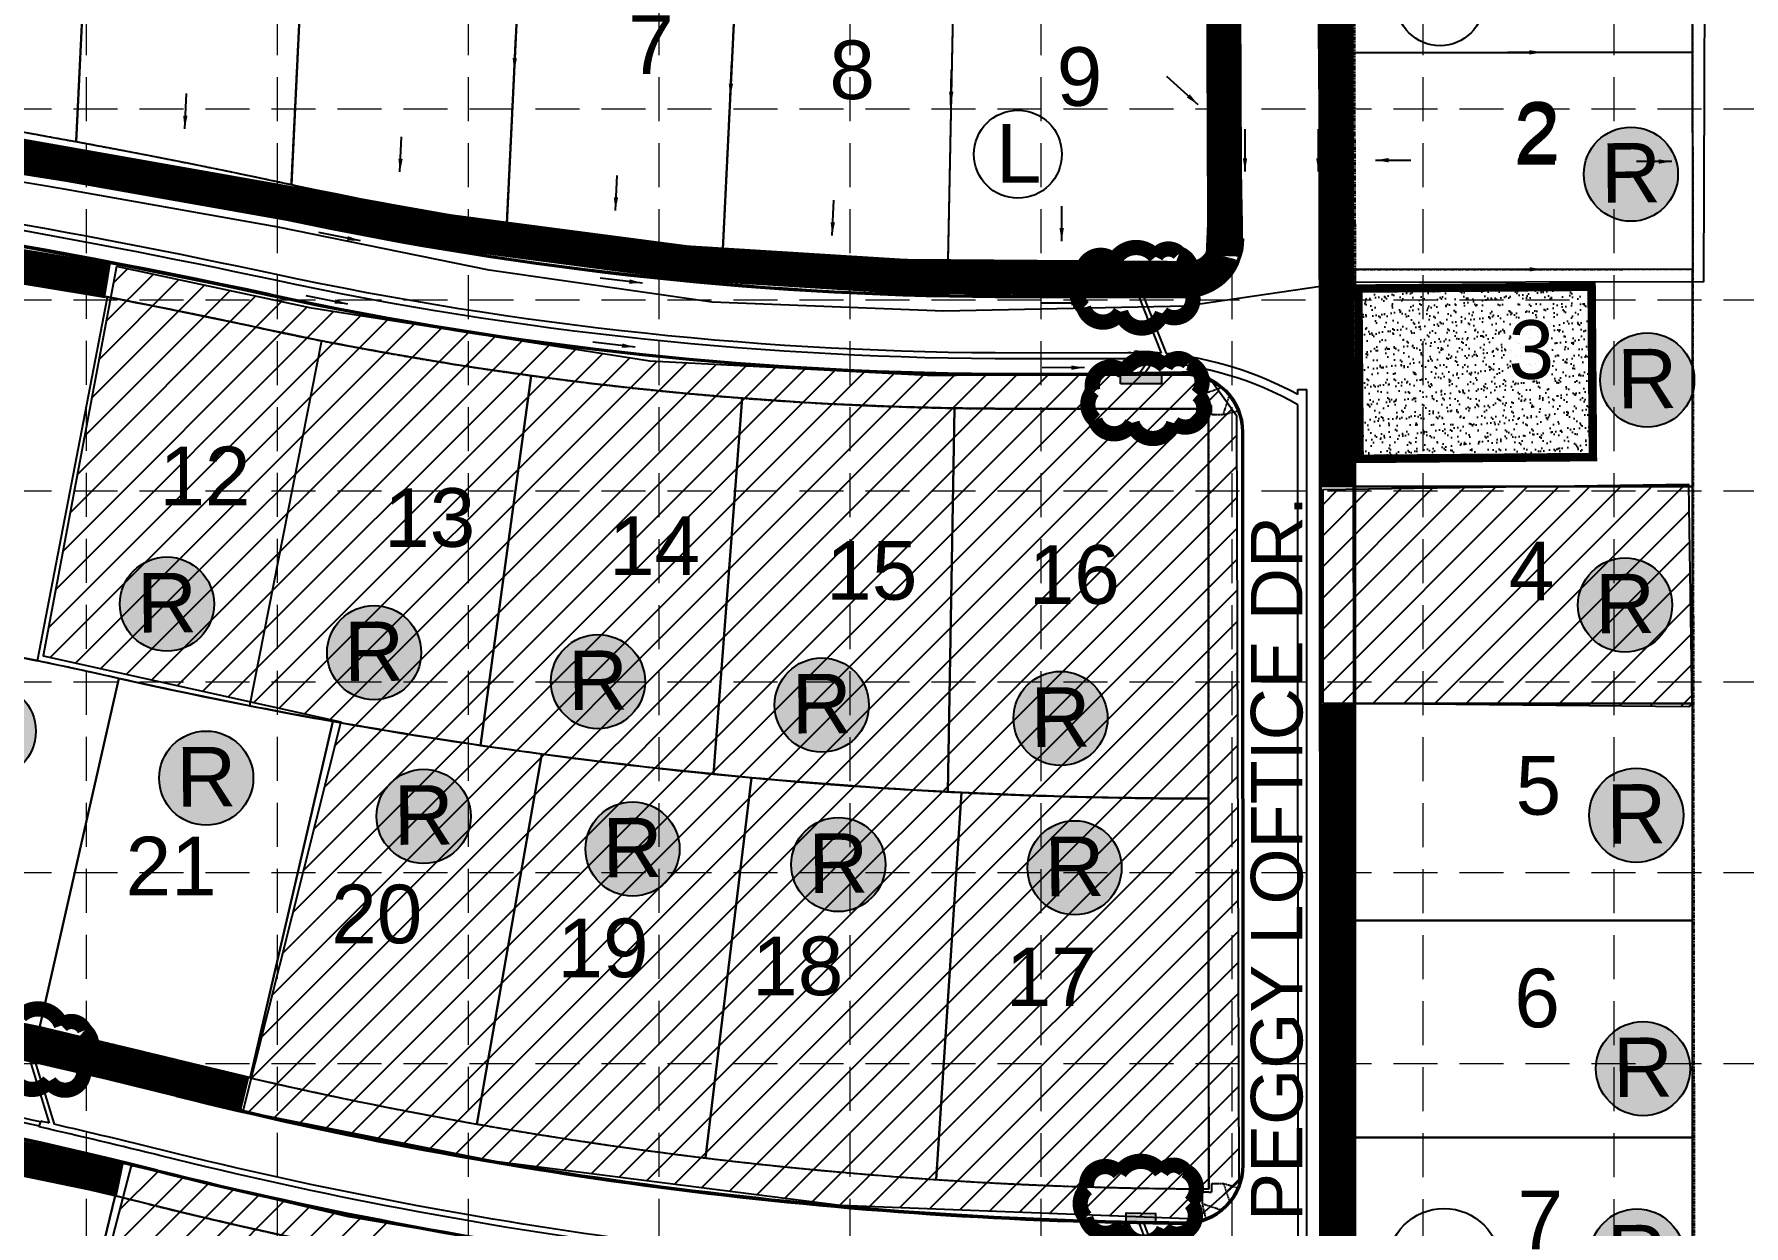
# Model space of a CAD drawing. Header units: inches. Extents: x 4451 to 7062, y 10245 to 14418.
# Drawn here: x 5608 to 6191, y 12537 to 12943 of the extents above; entities that cross this region are included whole.
import ezdxf
from ezdxf.enums import TextEntityAlignment as Align

# ---------------------------------------------------------------- set-up
doc = ezdxf.new("R2010")
doc.units = ezdxf.units.IN
doc.header["$MEASUREMENT"] = 0
for name, pattern in [('HIDDEN', [0.375, 0.25, -0.125]), ('x14305pbs$0$HIDDEN2', [0.1875, 0.125, -0.0625]), ('x14305pbs$0$PHANTOM', [2.5, 1.25, -0.25, 0.25, -0.25, 0.25, -0.25])]:
    doc.linetypes.add(name, pattern=pattern)
for name, color, linetype in [('BASE', 7, 'Continuous'), ('BLOCK-TXT', 1, 'Continuous'), ('ERO-MAT', 84, 'Continuous'), ('GRADE BASE$0$GRADE-ARROW', 7, 'Continuous'), ('GRADE BASE$0$PGRADE-BNDY', 3, 'Continuous'), ('grid', 9, 'HIDDEN'), ('LOT-TXT', 1, 'Continuous'), ('pbaseCS4$0$LOTS-4', 1, 'Continuous'), ('pbaseCS4$0$PV TC-4', 3, 'Continuous'), ('Phase 3$0$E-BC', 8, 'Continuous'), ('Phase 3$0$FC', 8, 'Continuous'), ('Phase 3$0$INLET', 8, 'Continuous'), ('Phase 3$0$PHAES-II-PHASE-II-BOUNDARY', 8, 'Continuous'), ('Phase 3$0$STM', 8, 'Continuous'), ('SODDED LOT', 2, 'Continuous'), ('x14305pbs$0$BOUNDARY', 8, 'x14305pbs$0$PHANTOM'), ('x14305pbs$0$FUT-BFR', 1, 'x14305pbs$0$HIDDEN2'), ('x14305pbs$0$LOT-LABEL', 1, 'Continuous'), ('x14305pbs$0$LOT-TXT', 1, 'Continuous'), ('x14305pbs$0$LOTS', 1, 'Continuous'), ('x14305pbs$0$p-BC', 1, 'Continuous'), ('x14305pbs$0$P-FC', 1, 'Continuous'), ('x14305pbs$0$PARC', 1, 'Continuous'), ('x14305pbs$0$ROW', 1, 'x14305pbs$0$PHANTOM'), ('x14305pbs$0$STNAMES', 1, 'Continuous'), ('x14305stm$0$P-INLET', 5, 'Continuous'), ('x14305stm$0$P-STM', 2, 'Continuous')]:
    doc.layers.add(name, color=color, linetype=linetype)
doc.layers.add('ERO-MAT-OL', color=6, linetype='Continuous', plot=False)
doc.styles.add('GRADE BASE$0$Standard', font='txt')
doc.styles.add('ryland', font='ARIAL.TTF', dxfattribs={"height": 25})
doc.styles.get("Standard").update_dxf_attribs({"font": 'ARIAL.TTF'})
doc.dimstyles.new('GRADE BASE$0$Standard', dxfattribs={"dimtxt": 0.18, "dimasz": 0.18, "dimexe": 0.18, "dimexo": 0.0625, "dimgap": 0.09, "dimtad": 0, "dimtih": 1, "dimtoh": 1, "dimdec": 4, "dimzin": 0, "dimdsep": 46, "dimtxsty": 'GRADE BASE$0$Standard', "dimcen": 0.09, "dimadec": 0, "dimazin": 0, "dimtfac": 1, "dimtdec": 4, "dimtofl": 0, "dimtmove": 0, "dimatfit": 3, "dimfxl": 0, "dimtolj": 1, "dimtzin": 0, "dimarcsym": 0})

# ---------------------------------------------------------------- blocks, each defined once
blk = doc.blocks.new('RYLAND')
h = blk.add_hatch(color=81)
h.paths.add_polyline_path([(1.164, -1.048, 1), (-1.408, -1.048, 1)])
h.paths.add_polyline_path([(-1.348, -2.228), (1.104, -2.228), (1.104, 0.21), (-1.348, 0.21)], flags=25)
at = {"color": 5}
blk.add_circle((-0.122, -1.048), 1.286, dxfattribs=at)
at = {"layer": 'BASE', "color": 5, "style": 'ryland'}
blk.add_text('R', height=1.625, dxfattribs=at).set_placement((-0.122, -1.821), align=Align.CENTER)

msp = doc.modelspace()

# ---------------------------------------------------------------- hatches: boundary and pattern name
at = {"layer": 'BASE'}
h = msp.add_hatch(dxfattribs=at)
h.set_pattern_fill('AR-SAND', color=30, scale=2.322925, angle=0.44108, style=0)
h.set_pattern_definition([(37.94108, (8026.9053, 12639.0968), (-0.1807804, 4.474608), [0, -3.530846, 0, -3.9489726, 0, -3.774753]), (7.94108, (8026.905, 12639.097), (4.06047, 6.587087), [0, -1.9047985, 0, -3.182407, 0, -1.2195356]), (327.94108, (8024.048, 12639.0748), (7.2336026, 0.068833), [0, -1.1614625, 0, -4.181265, 0, -5.458874]), (317.94108, (8024.048, 12639.075), (6.967105, 2.09247), [0, -0.580731, 0, -2.7410516, 0, -3.135949])])
h.paths.add_polyline_path([(6139.48, 12798.79), (6139.03, 12856.86), (6059.51, 12856.25), (6059.95, 12798.18)])

# ---------------------------------------------------------------- linework, layer by layer
at = {"layer": 'BASE', "color": 170, "const_width": 5.2}
for points in [[(5976.22, 12865.67, 0.520567), (5976.22, 12865.67, 0.765195), (5965.48, 12859.66, 0.417879), (5965.85, 12849.72, 0.6649), (5978.48, 12848.35, 0.744833), (5992.68, 12847.79, 0.975642), (6001.1, 12857.29, 0.520567), (5998.42, 12868.16, 0.520567), (5990.4, 12867.07, 0.540264), (5976.22, 12865.67)], [(5979.56, 12827.71, 0.520567), (5979.56, 12827.71, 0.765195), (5969.02, 12821.36, 0.417879), (5969.71, 12811.43, 0.6649), (5982.38, 12810.47, 0.744833), (5996.59, 12810.36, 0.975642), (6004.69, 12820.12, 0.520567), (6001.67, 12830.9, 0.520567), (5993.69, 12829.56, 0.540264), (5979.56, 12827.71)], [(5603.51, 12608.33, 0.520567), (5603.51, 12608.33, 0.765195), (5591.4, 12606.19, 0.417879), (5588.47, 12596.67, 0.6649), (5599.95, 12591.23, 0.744833), (5613.18, 12586.02, 0.975642), (5624.24, 12592.22, 0.520567), (5625.29, 12603.37, 0.520567), (5617.37, 12604.98, 0.540264), (5603.51, 12608.33)], [(5978.07, 12554.64, 0.520567), (5978.07, 12554.64, 0.765195), (5966.93, 12549.42, 0.417879), (5966.58, 12539.47, 0.6649), (5979.08, 12537.2, 0.744833), (5993.21, 12535.62, 0.975642), (6002.28, 12544.49, 0.520567), (6000.39, 12555.52, 0.520567), (5992.32, 12555.01, 0.540264), (5978.07, 12554.64)]]:
    msp.add_lwpolyline(points, format="xyb", close=True, dxfattribs=at)
at = {"layer": 'BASE', "color": 30, "linetype": 'Continuous', "const_width": 2.9}
msp.add_lwpolyline([(6059.95, 12798.18), (6139.48, 12798.79), (6139.03, 12856.86), (6059.51, 12856.25)], close=True, dxfattribs=at)
at = {"layer": 'BLOCK-TXT', "color": 7}
for centre in [(6087.35, 12954.06), (5943.44, 12902.05)]:
    msp.add_circle(centre, 15, dxfattribs=at)
at = {"layer": 'ERO-MAT', "const_width": 12}
msp.add_lwpolyline([(5318.18, 13059.23), (5316.31, 12997.4), (5313.51, 12949.8, 0.386919), (5323.32, 12937.67), (5386.33, 12933.47), (5500.4, 12917.15), (5598.09, 12902.39), (5749.3, 12875.66), (5830.38, 12865.02), (5904.76, 12860.39), (6002.11, 12859.64, 0.312112), (6013.45, 12867.36), (6013.92, 12878.53), (6013.32, 13027.74)], format="xyb", dxfattribs=at)
for points in [[(6051.64, 13022.65), (6052.05, 12788.49)], [(5633.25, 12858.87), (5559.58, 12871.03), (5486.62, 12881.75)], [(6052.86, 12714.56), (6052.67, 12493.86)], [(5537.6, 12613.17), (5608.46, 12599), (5680.09, 12581.78)], [(5561.23, 12568.38), (5637.49, 12552.6)]]:
    msp.add_lwpolyline(points, dxfattribs=at)
at = {"layer": 'ERO-MAT-OL', "color": 7, "flags": 128}
msp.add_lwpolyline([(6009.12, 13025.78), (6008.38, 12865.29), (5943.65, 12865.27, -0.052995), (5696.65, 12891.44, 0.037156), (5318.07, 12943.7), (5318.7, 12956.91), (5307.02, 12957.47), (5306.96, 12952.1, 0.388262), (5325.15, 12931.71, -0.018592), (5694.24, 12880.19, 0.035174), (5943.65, 12853.77), (6000.38, 12853.79, 0.414214), (6019.88, 12873.3), (6017.77, 13026.72)], format="xyb", close=True, dxfattribs=at)
at = {"layer": 'ERO-MAT-OL', "color": 7}
msp.add_lwpolyline([(6057.38, 13022.68), (6058.61, 12184.61), (6173.61, 12183.81), (6173.62, 12169.31), (6065.96, 12170.33, -0.418337), (6047.11, 12189.81), (6046.88, 12873.3), (6045.16, 13022.58)], format="xyb", close=True, dxfattribs=at)
at = {"layer": 'ERO-MAT-OL', "color": 7, "flags": 128}
for points in [[(4780.42, 12663.96), (4778.7, 12887.95, -0.414214), (4798.05, 12907.6), (5136.71, 12910.21, -0.05484), (5688.57, 12853.8, 0.052995), (5943.66, 12826.77), (6000.39, 12826.79, -0.414214), (6019.9, 12807.3), (6019.98, 12557.32, -0.416622), (6000.33, 12537.82, -0.059153), (5656.48, 12581.39, 0.063062), (5144.15, 12642.26, 0.000489), (4805.11, 12639.65, 0.001829), (4805.02, 12651.15), (5144.06, 12653.76, -0.063062), (5659.26, 12592.55, 0.060541), (6008.49, 12549.27), (6008.4, 12815.29), (5943.67, 12815.27, -0.052995), (5686.16, 12842.55, 0.05484), (5136.8, 12898.71), (4790.13, 12896.04), (4791.92, 12664.05), (4780.42, 12663.96)], [(4805.41, 12601.32), (4805.32, 12612.65), (5144.36, 12615.26, -0.063062), (5649.96, 12555.19, 0.059243), (6000.65, 12510.81, -0.411914), (6020.01, 12491.32), (6020.05, 12374.86, -0.340544), (6008.54, 12359.92), (6008.5, 12499.27, -0.054559), (5682.32, 12535.72, -0.005985), (5647.17, 12544.03, 0.063062), (5144.44, 12603.76), (4805.41, 12601.32)]]:
    msp.add_lwpolyline(points, format="xyb", dxfattribs=at)
at = {"layer": 'GRADE BASE$0$PGRADE-BNDY', "color": 7}
msp.add_lwpolyline([(6229.43, 13191.98), (6189.86, 13177.94), (6140.54, 13171.34), (6092.37, 13175.64), (6059.69, 13181.38), (6060.21, 13128.86), (6061.35, 13030.73), (6177.76, 13025), (6177.19, 12858.55), (6055.91, 12858.26), (6000.78, 12850.22), (5918.2, 12848.5), (5839.21, 12851.64), (5763.22, 12862.53), (5691.25, 12877.15), (5618.27, 12890.09), (5543.43, 12902.7), (5401.94, 12920.5), (5324.39, 12927.97), (5315.43, 12928.57), (5316.58, 12949.98), (5269.98, 12952.17)], dxfattribs=at)
at = {"layer": 'grid', "color": 252, "linetype": 'HIDDEN', "lineweight": 0, "ltscale": 60}
for p, q in [((5625.86, 10573.37), (5625.86, 14349.99)), ((5690.97, 10573.36), (5690.97, 14349.99)), ((5756.08, 10573.35), (5756.08, 14349.99)), ((5821.19, 10573.34), (5821.19, 14349.99)), ((5886.3, 10573.33), (5886.3, 14349.99)), ((5951.42, 10573.32), (5951.42, 14349.99)), ((6016.53, 10573.31), (6016.53, 14349.99)), ((6081.64, 10573.3), (6081.64, 14349.99)), ((6146.75, 10573.29), (6146.75, 14349.99)), ((4518.96, 12917.54), (6993.2, 12917.54)), ((4518.96, 12852.43), (6993.2, 12852.43)), ((4518.96, 12787.32), (6993.2, 12787.32)), ((4518.96, 12722.21), (6993.2, 12722.21)), ((4518.96, 12657.1), (6993.2, 12657.1)), ((4518.96, 12591.98), (6993.2, 12591.98))]:
    msp.add_line(p, q, dxfattribs=at)
at = {"layer": 'pbaseCS4$0$LOTS-4', "color": 7}
for p, q in [((5629.08, 13044.27), (5622.36, 12906.24)), ((5703, 13040.67), (5695.74, 12891.63)), ((5776.91, 13037.07), (5769.18, 12878.24)), ((5850.82, 13033.48), (5842.84, 12869.57)), ((5922.86, 13029.97), (5919.54, 12865.51)), ((6058.36, 12936.77), (6173.36, 12936.81))]:
    msp.add_line(p, q, dxfattribs=at)
at = {"layer": 'pbaseCS4$0$PV TC-4', "color": 7}
for p, q in [((6018.77, 13182.01), (6018.86, 12928.29)), ((6047.78, 13172.24), (6047.86, 12928.3)), ((6019.88, 12878.3), (6018.86, 12928.29)), ((6046.88, 12878.3), (6047.86, 12928.3)), ((6019.88, 12873.3), (6019.88, 12878.3)), ((6046.88, 12873.3), (6046.88, 12878.3))]:
    msp.add_line(p, q, dxfattribs=at)
at = {"layer": 'Phase 3$0$E-BC', "color": 7}
for p, q in [((6046.9, 12815.27), (6046.88, 12873.3)), ((5943.65, 12853.77), (6000.38, 12853.79)), ((5943.66, 12826.77), (6000.39, 12826.79))]:
    msp.add_line(p, q, dxfattribs=at)
for centre, radius, start, end in [((5156.23, 10373.79), 2563.5, 77.88516, 86.22192), ((5156.23, 10373.79), 2536.5, 77.88516, 90.44108), ((5943.25, 14040.27), 1186.5, 257.88516, 270.01934), ((6000.38, 12873.29), 19.5, 270.01934, 0.01934), ((5943.25, 14040.27), 1213.5, 257.88516, 270.01934), ((6000.4, 12807.29), 19.5, 24.1556, 90.01934)]:
    msp.add_arc(centre, radius, start, end, dxfattribs=at)
at = {"layer": 'Phase 3$0$FC', "color": 7}
for p, q in [((6046.4, 12815.27), (6046.38, 12873.3)), ((5943.65, 12853.27), (6000.38, 12853.29)), ((5943.66, 12827.27), (6000.39, 12827.29))]:
    msp.add_line(p, q, dxfattribs=at)
for centre, radius, start, end in [((5156.23, 10373.79), 2563, 77.88516, 86.22192), ((5156.23, 10373.79), 2537, 77.88516, 90.44108), ((5943.25, 14040.27), 1187, 257.88516, 270.01934), ((6000.38, 12873.29), 20, 270.01934, 0.01934), ((5943.25, 14040.27), 1213, 257.88516, 270.01934), ((6000.4, 12807.29), 20, 23.51479, 90.01934)]:
    msp.add_arc(centre, radius, start, end, dxfattribs=at)
at = {"layer": 'Phase 3$0$INLET', "color": 5, "flags": 128}
for points in [[(5978.38, 12853.78), (5978.38, 12856.78), (5992.38, 12856.79), (5992.38, 12853.79)], [(5978.39, 12823.78), (5978.39, 12826.78), (5992.39, 12826.79), (5992.39, 12823.79)]]:
    msp.add_lwpolyline(points, close=True, dxfattribs=at)
at = {"layer": 'Phase 3$0$INLET', "color": 5}
for points in [[(5978.38, 12856.78), (5978.38, 12853.78), (5992.38, 12856.79), (5992.38, 12853.79)], [(5978.39, 12826.78), (5978.39, 12823.78), (5992.39, 12826.79), (5992.39, 12823.79)]]:
    msp.add_solid(points, dxfattribs=at)
at = {"layer": 'Phase 3$0$PHAES-II-PHASE-II-BOUNDARY', "color": 7}
msp.add_line((6173.33, 13017.78), (6173.38, 12862.81), dxfattribs=at)
at = {"layer": 'Phase 3$0$STM', "color": 5}
for p, q in [((5984.58, 12853.78), (5992.27, 12834.25)), ((5986.19, 12853.78), (5993.95, 12834.09)), ((5983.14, 12831.76), (5983.2, 12834.76)), ((5984.48, 12826.78), (5987.85, 12831.58)), ((5986.31, 12826.78), (5989.61, 12831.47)), ((6038.9, 12821.86), (6041.9, 12821.86)), ((6038.9, 12820.08), (6038.9, 12821.86)), ((6041.9, 12815.27), (6041.9, 12821.86)), ((6038.9, 12815.27), (6038.9, 12816.65))]:
    msp.add_line(p, q, dxfattribs=at)
for points in [[(5983.15, 12832.26, 0.004705), (5980.91, 12832.28), (5943.66, 12832.27, -0.052995), (5689.73, 12859.17, 0.021409), (5475.22, 12895.69, 0.021409)], [(5983.19, 12834.26, 0.004705), (5980.91, 12834.28), (5943.66, 12834.27, -0.052995), (5690.15, 12861.13, 0.020623), (5483.41, 12896.66, 0.020623)], [(5992.27, 12834.25, 0.0187), (5983.2, 12834.76)], [(5987.85, 12831.58, 0.009949), (5983.14, 12831.76)], [(6038.9, 12816.65, 0.109894), (5989.61, 12831.47)], [(6038.9, 12820.08, 0.097801), (5993.95, 12834.09)]]:
    msp.add_lwpolyline(points, format="xyb", dxfattribs=at)
at = {"layer": 'SODDED LOT'}
for p, q in [((5630.17, 12832.06), (5657.32, 12859.2)), ((5632.63, 12845.12), (5648.58, 12861.07)), ((5635.09, 12858.18), (5639.83, 12862.93)), ((5622.8, 12792.87), (5683.55, 12853.61)), ((5625.26, 12805.93), (5674.8, 12855.47)), ((5627.72, 12818.99), (5666.06, 12857.34)), ((5612.98, 12740.61), (5719.29, 12846.93)), ((5615.43, 12753.68), (5710.12, 12848.37)), ((5617.89, 12766.74), (5701.03, 12849.88)), ((5620.35, 12779.8), (5692.29, 12851.75)), ((5613.47, 12730.5), (5728.46, 12845.49)), ((5622.15, 12728.57), (5737.63, 12844.05)), ((5630.83, 12726.65), (5746.8, 12842.61)), ((5639.51, 12724.72), (5755.97, 12841.18)), ((5648.19, 12722.8), (5765.14, 12839.74)), ((5656.87, 12720.87), (5774.3, 12838.3)), ((5665.55, 12718.94), (5783.47, 12836.86)), ((5674.24, 12717.02), (5792.64, 12835.42)), ((5682.92, 12715.09), (5801.81, 12833.99)), ((5691.6, 12713.17), (5810.98, 12832.55)), ((5699.79, 12657.72), (5870.82, 12828.75)), ((5700.28, 12711.24), (5820.37, 12831.33)), ((5703.36, 12671.9), (5860.73, 12829.27)), ((5706.93, 12686.07), (5850.64, 12829.78)), ((5708.96, 12709.32), (5830.46, 12830.82)), ((5710.5, 12700.25), (5840.55, 12830.3)), ((5681.13, 12575.42), (5932.47, 12826.76)), ((5681.95, 12586.84), (5921.71, 12826.61)), ((5685.52, 12601.02), (5911.19, 12826.69)), ((5689.09, 12615.2), (5901.1, 12827.21)), ((5689.98, 12573.66), (5943.24, 12826.92)), ((5692.65, 12629.37), (5891.01, 12827.72)), ((5696.22, 12643.55), (5880.91, 12828.24)), ((5698.82, 12571.9), (5954, 12827.08)), ((5707.67, 12570.14), (5964.76, 12827.23)), ((5716.51, 12568.38), (5975.53, 12827.39)), ((5725.36, 12566.61), (5986.29, 12827.55)), ((5734.2, 12564.85), (5997.05, 12827.7)), ((5743.04, 12563.09), (6007.45, 12827.49)), ((5751.89, 12561.33), (6011.89, 12821.33)), ((5760.73, 12559.56), (6016.33, 12815.16)), ((5769.86, 12558.09), (6018.08, 12806.31)), ((5779.27, 12556.89), (6018.12, 12795.74)), ((6047.35, 12718.9), (6117.09, 12788.64)), ((6047.35, 12729.51), (6106.32, 12788.48)), ((6047.35, 12740.12), (6095.55, 12788.32)), ((6047.35, 12750.72), (6084.79, 12788.16)), ((6047.35, 12761.33), (6074.02, 12788)), ((6053.98, 12714.93), (6127.86, 12788.8)), ((6064.48, 12714.82), (6138.62, 12788.96)), ((6074.98, 12714.72), (6149.39, 12789.12)), ((6085.49, 12714.61), (6160.16, 12789.28)), ((6095.99, 12714.51), (6170.92, 12789.44)), ((5788.68, 12555.69), (6018.15, 12785.16)), ((6047.35, 12771.94), (6063.25, 12787.84)), ((6047.35, 12782.54), (6052.48, 12787.68)), ((6106.49, 12714.4), (6172.29, 12780.2)), ((5798.09, 12554.49), (6018.18, 12774.59)), ((6116.99, 12714.3), (6172.46, 12769.77)), ((5807.5, 12553.3), (6018.21, 12764.01)), ((6127.49, 12714.19), (6172.63, 12759.33)), ((5816.91, 12552.1), (6018.25, 12753.44)), ((6138, 12714.09), (6172.8, 12748.9)), ((5826.32, 12550.9), (6018.28, 12742.87)), ((6148.5, 12713.99), (6172.98, 12738.46)), ((5835.73, 12549.7), (6018.31, 12732.29)), ((6159, 12713.88), (6173.15, 12728.03)), ((5845.13, 12548.51), (6018.35, 12721.72)), ((6169.5, 12713.78), (6173.32, 12717.59)), ((5854.54, 12547.31), (6018.38, 12711.14)), ((5863.95, 12546.11), (6018.41, 12700.57)), ((5873.36, 12544.91), (6018.44, 12690)), ((5882.77, 12543.72), (6018.48, 12679.42)), ((5892.99, 12543.33), (6018.51, 12668.85)), ((5903.21, 12542.94), (6018.54, 12658.27)), ((5913.43, 12542.55), (6018.57, 12647.7)), ((5923.64, 12542.16), (6018.61, 12637.13)), ((5933.86, 12541.78), (6018.64, 12626.55)), ((5944.08, 12541.39), (6018.67, 12615.98)), ((5954.3, 12541), (6018.7, 12605.4)), ((5964.52, 12540.61), (6018.74, 12594.83)), ((5974.74, 12540.22), (6018.77, 12584.26)), ((5984.96, 12539.84), (6018.8, 12573.68)), ((5995.17, 12539.45), (6018.84, 12563.11)), ((5637.18, 12542.08), (5650.17, 12555.07)), ((5640.91, 12556.42), (5641.59, 12557.09)), ((5625.98, 12499.06), (5675.93, 12549)), ((5629.71, 12513.4), (5667.34, 12551.03)), ((5633.45, 12527.74), (5658.76, 12553.05)), ((6013.35, 12547.01), (6018.87, 12552.53)), ((5618.52, 12470.38), (5693.09, 12544.96)), ((5622.25, 12484.72), (5684.51, 12546.98)), ((5611.05, 12441.7), (5710.26, 12540.91)), ((5613.17, 12433.21), (5719.05, 12539.1)), ((5614.78, 12456.04), (5701.68, 12542.94)), ((5621.57, 12431.01), (5728.13, 12537.57))]:
    msp.add_line(p, q, dxfattribs=at)
at = {"layer": 'SODDED LOT', "color": 2, "flags": 128}
for points in [[(5636.13, 12863.72), (5611.17, 12731.01), (5712.58, 12708.51), (5679.17, 12575.82), (5765.13, 12558.69), (5882.8, 12543.71), (6004.33, 12539.1), (6018.87, 12551.86), (6018.06, 12812.76), (6007.19, 12827.85), (5914.81, 12826.51), (5817.96, 12831.45), (5702.65, 12849.54)], [(5641.12, 12557.21), (5609.12, 12434.28), (5759.3, 12394.88), (5779.43, 12528.93), (5715.27, 12539.74)]]:
    msp.add_lwpolyline(points, close=True, dxfattribs=at)
at = {"layer": 'SODDED LOT'}
msp.add_lwpolyline([(6173.37, 12714.37), (6172.13, 12789.46), (6047.35, 12787.6), (6047.35, 12714.99), (6172.13, 12713.75)], close=True, dxfattribs=at)
at = {"layer": 'x14305pbs$0$BOUNDARY', "color": 7}
for p, q in [((6173.33, 13017.78), (6174.61, 12118.01)), ((6008.38, 12878.29), (6008.38, 12865.29)), ((6058.38, 12878.31), (6058.38, 12862.77)), ((5943.65, 12865.27), (6008.38, 12865.29)), ((6058.38, 12862.77), (6173.38, 12862.81)), ((6173.38, 12862.81), (6173.67, 12011.94))]:
    msp.add_line(p, q, dxfattribs=at)
for centre, radius, start, end in [((5156.23, 10373.79), 2575, 77.88516, 86.3967), ((5943.25, 14040.27), 1175, 257.88516, 270.01934)]:
    msp.add_arc(centre, radius, start, end, dxfattribs=at)
at = {"layer": 'x14305pbs$0$FUT-BFR', "color": 7, "ltscale": 0.5}
for p, q in [((6006.29, 12860.23), (6006.32, 12864.23)), ((6006.32, 12864.23), (6009.47, 12864.2)), ((6009.44, 12867.15), (6013.44, 12867.19)), ((6009.47, 12864.2), (6009.44, 12867.15)), ((6013.44, 12867.19), (6018.35, 12865.71)), ((6013.44, 12867.19), (6015.51, 12860.99)), ((6007.53, 12855.15), (6006.29, 12860.23)), ((6006.29, 12860.23), (6012.68, 12858.16)), ((6006.5, 12820.35), (6007.98, 12825.26)), ((6006.5, 12820.35), (6012.7, 12822.42)), ((6006.54, 12816.35), (6006.5, 12820.35)), ((6013.45, 12813.2), (6015.53, 12819.6)), ((6009.48, 12816.38), (6006.54, 12816.35)), ((6009.46, 12813.23), (6009.48, 12816.38)), ((6013.45, 12813.2), (6009.46, 12813.23)), ((6018.54, 12814.44), (6013.45, 12813.2)), ((6009.52, 12551.14), (6013.52, 12551.16)), ((6009.54, 12548.19), (6009.52, 12551.14)), ((6013.52, 12551.16), (6018.42, 12549.67)), ((6013.52, 12551.16), (6015.57, 12544.96)), ((6006.34, 12544.24), (6006.39, 12548.24)), ((6007.56, 12539.14), (6006.34, 12544.24)), ((6006.34, 12544.24), (6012.73, 12542.14)), ((6006.39, 12548.24), (6009.54, 12548.19))]:
    msp.add_line(p, q, dxfattribs=at)
at = {"layer": 'x14305pbs$0$LOT-LABEL', "color": 7}
msp.add_circle((6088.74, 12523.36), 19.23, dxfattribs=at)
at = {"layer": 'x14305pbs$0$LOTS', "color": 7, "linetype": 'x14305pbs$0$HIDDEN2'}
for p, q in [((5622.36, 12906.24), (5629.08, 13044.27)), ((5695.74, 12891.63), (5703, 13040.67)), ((5769.18, 12878.24), (5776.91, 13037.07)), ((5842.84, 12869.57), (5850.82, 13033.48)), ((6058.36, 12936.77), (6173.36, 12936.81))]:
    msp.add_line(p, q, dxfattribs=at)
at = {"layer": 'x14305pbs$0$LOTS', "color": 7}
for p, q in [((5609.21, 12729.32), (5633.07, 12853.35)), ((5706.01, 12838.46), (5681.43, 12713.99)), ((5777.46, 12826.54), (5760.24, 12700.48)), ((5849.49, 12818.86), (5839.65, 12690.69)), ((5921.85, 12815.46), (5919.56, 12684.65)), ((6058.41, 12788.77), (6173.41, 12788.81)), ((5609.89, 12604.21), (5636.98, 12723.3)), ((6058.43, 12714.77), (6173.43, 12714.81)), ((5709.92, 12708.66), (5681.68, 12587.15)), ((5781.18, 12697.53), (5758.96, 12571.37)), ((5852.65, 12689.45), (5836.99, 12559.8)), ((5924.27, 12684.41), (5915.53, 12552.46)), ((6058.46, 12640.77), (6173.46, 12640.81)), ((6058.48, 12566.77), (6173.48, 12566.81)), ((5608.17, 12433.46), (5635.72, 12546.85))]:
    msp.add_line(p, q, dxfattribs=at)
at = {"layer": 'x14305pbs$0$LOTS', "color": 7, "linetype": 'x14305pbs$0$HIDDEN2', "flags": 128}
msp.add_lwpolyline([(5922.86, 13029.97), (5919.54, 12865.51)], dxfattribs=at)
at = {"layer": 'x14305pbs$0$LOTS', "color": 7}
for centre, radius, start, end in [((5157.01, 10576.3), 2200, 77.39851, 90.44108), ((6007.87, 14382.35), 1700, 257.39851, 270.01934)]:
    msp.add_arc(centre, radius, start, end, dxfattribs=at)
at = {"layer": 'x14305pbs$0$p-BC', "color": 7}
for p, q in [((6047.11, 12189.81), (6046.88, 12873.3)), ((5943.65, 12853.77), (6000.38, 12853.79)), ((5943.66, 12826.77), (6000.39, 12826.79)), ((6019.98, 12557.32), (6019.9, 12807.3))]:
    msp.add_line(p, q, dxfattribs=at)
for centre, radius, start, end in [((5156.23, 10373.79), 2563.5, 77.88516, 86.22192), ((5156.23, 10373.79), 2536.5, 77.88516, 90.44108), ((5943.25, 14040.27), 1186.5, 257.88516, 270.01934), ((6000.38, 12873.29), 19.5, 270.01934, 0.01934), ((5943.25, 14040.27), 1213.5, 257.88516, 270.01934), ((6000.4, 12807.29), 19.5, 0.01934, 90.01934), ((5159.96, 10588.82), 2053.5, 76.00744, 90.44108), ((5159.96, 10588.82), 2026.5, 76.00744, 90.44108), ((6011.91, 14007.72), 1469.95, 256.00744, 269.54858), ((6011.91, 14007.72), 1496.95, 256.00744, 269.56907), ((6000.48, 12557.32), 19.5, 269.54858, 0.01934)]:
    msp.add_arc(centre, radius, start, end, dxfattribs=at)
at = {"layer": 'x14305pbs$0$P-FC', "color": 7}
for p, q in [((6046.61, 12189.81), (6046.38, 12873.3)), ((5943.65, 12853.27), (6000.38, 12853.29)), ((5943.66, 12827.27), (6000.39, 12827.29)), ((6020.24, 12556.56), (6020.15, 12806.53)), ((6020.48, 12557.32), (6020.4, 12807.3))]:
    msp.add_line(p, q, dxfattribs=at)
for centre, radius, start, end in [((5156.23, 10373.79), 2563, 77.88516, 86.22192), ((5156.23, 10373.79), 2537, 77.88516, 90.44108), ((5943.25, 14040.27), 1187, 257.88516, 270.01934), ((6000.38, 12873.29), 20, 270.01934, 0.01934), ((5943.25, 14040.27), 1213, 257.88516, 270.01934), ((6000.4, 12807.29), 20, 0.01934, 90.01934), ((5159.96, 10588.82), 2053, 76.00744, 90.44108), ((5159.96, 10588.82), 2027, 76.00744, 90.44108), ((6011.91, 14007.72), 1470.45, 256.00744, 269.54858), ((6011.91, 14007.72), 1496.45, 256.00744, 269.56907), ((6000.48, 12557.32), 20, 269.54858, 0.01934)]:
    msp.add_arc(centre, radius, start, end, dxfattribs=at)
at = {"layer": 'x14305pbs$0$PARC', "color": 7, "flags": 128}
for points in [[(5633.07, 12853.35, 0.007598), (5557.49, 12866.7), (5537.6, 12743.13, -0.008288), (5609.21, 12729.32)], [(5633.07, 12853.35, -0.005365), (5686.16, 12842.55, 0.004136), (5706.01, 12838.46), (5681.43, 12713.99, -0.006679), (5636.98, 12723.3, 0.003229), (5609.21, 12729.32)], [(5777.46, 12826.54, -0.014786), (5706.01, 12838.46), (5681.43, 12713.99, 0.011759), (5760.24, 12700.48)], [(5849.49, 12818.86, -0.014786), (5777.46, 12826.54), (5760.24, 12700.48, 0.011768), (5839.65, 12690.69)], [(5921.85, 12815.46, -0.014786), (5849.49, 12818.86), (5839.65, 12690.69, 0.011787), (5919.56, 12684.65)], [(6008.4, 12815.29), (5943.67, 12815.27, -0.004454), (5921.85, 12815.46), (5919.56, 12684.65, 0.013078), (6008.44, 12682.35)], [(5636.98, 12723.3, 0.008853), (5560.67, 12738.95), (5538.29, 12618.87, -0.008849), (5609.89, 12604.21)], [(5609.89, 12604.21, -0.006142), (5659.26, 12592.55, 0.003951), (5681.68, 12587.15), (5709.92, 12708.66, -0.010942), (5636.98, 12723.3)], [(5781.18, 12697.53, -0.010607), (5709.92, 12708.66), (5681.68, 12587.15, 0.013524), (5758.96, 12571.37)], [(5852.65, 12689.45, -0.010579), (5781.18, 12697.53), (5758.96, 12571.37, 0.013524), (5836.99, 12559.8)], [(5924.27, 12684.41, -0.010559), (5852.65, 12689.45), (5836.99, 12559.8, 0.013524), (5915.53, 12552.46)], [(6008.44, 12682.35, -0.012384), (5924.27, 12684.41), (5915.53, 12552.46, 0.015948), (6008.49, 12549.27)], [(5635.72, 12546.85, 0.009612), (5560.11, 12563.69), (5536.93, 12449.32, -0.009613), (5608.17, 12433.46)], [(5608.17, 12433.46, -0.008949), (5673.9, 12416.25, 0.001561), (5682.86, 12413.76), (5706.95, 12530.42, -0.010161), (5647.17, 12544.03, 0.001463), (5635.72, 12546.85)]]:
    msp.add_lwpolyline(points, format="xyb", close=True, dxfattribs=at)
for points in [[(6173.38, 12862.81), (6058.38, 12862.77), (6058.41, 12788.77), (6173.41, 12788.81)], [(6173.41, 12788.81), (6058.41, 12788.77), (6058.43, 12714.77), (6173.43, 12714.81)], [(6173.43, 12714.81), (6058.43, 12714.77), (6058.46, 12640.77), (6173.46, 12640.81)], [(6173.46, 12640.81), (6058.46, 12640.77), (6058.48, 12566.77), (6173.48, 12566.81)], [(6173.48, 12566.81), (6058.48, 12566.77), (6058.51, 12492.77), (6173.51, 12492.81)]]:
    msp.add_lwpolyline(points, close=True, dxfattribs=at)
at = {"layer": 'x14305pbs$0$ROW', "color": 7}
for p, q in [((6008.33, 13025.81), (6008.38, 12878.29)), ((6058.38, 12878.31), (6058.33, 13023.37)), ((6008.38, 12878.29), (6008.38, 12865.29)), ((6058.61, 12184.61), (6058.38, 12878.31)), ((5943.65, 12865.27), (6008.38, 12865.29)), ((6058.61, 12184.61), (6058.38, 12862.77)), ((5943.67, 12815.27), (6008.4, 12815.29)), ((6008.4, 12815.29), (6008.49, 12549.27))]:
    msp.add_line(p, q, dxfattribs=at)
for centre, radius, start, end in [((5156.23, 10373.79), 2575, 77.88516, 86.3967), ((5156.23, 10373.79), 2525, 77.88516, 90.44108), ((5943.25, 14040.27), 1175, 257.88516, 270.01934), ((5943.25, 14040.27), 1225, 257.88516, 270.01934), ((5159.96, 10588.82), 2065, 76.00744, 90.44108), ((5159.96, 10588.82), 2015, 76.00744, 90.44108), ((6011.91, 14007.72), 1458.45, 256.00744, 269.86545), ((6011.91, 14007.72), 1508.45, 256.00744, 269.87056)]:
    msp.add_arc(centre, radius, start, end, dxfattribs=at)
at = {"layer": 'x14305stm$0$P-INLET', "color": 5, "flags": 128}
for points in [[(5978.38, 12853.78), (5978.38, 12856.78), (5992.38, 12856.79), (5992.38, 12853.79)], [(5978.39, 12823.78), (5978.39, 12826.78), (5992.39, 12826.79), (5992.39, 12823.79)], [(5600.56, 12594.52), (5601.21, 12597.44), (5614.87, 12594.38), (5614.22, 12591.45)], [(5980.33, 12538.09), (5980.38, 12541.09), (5990.38, 12540.93), (5990.33, 12537.93)]]:
    msp.add_lwpolyline(points, close=True, dxfattribs=at)
at = {"layer": 'x14305stm$0$P-INLET', "color": 5}
for points in [[(5978.38, 12856.78), (5978.38, 12853.78), (5992.38, 12856.79), (5992.38, 12853.79)], [(5978.39, 12826.78), (5978.39, 12823.78), (5992.39, 12826.79), (5992.39, 12823.79)], [(5601.21, 12597.44), (5600.56, 12594.52), (5614.87, 12594.38), (5614.22, 12591.45)], [(5980.38, 12541.09), (5980.33, 12538.09), (5990.38, 12540.93), (5990.33, 12537.93)]]:
    msp.add_solid(points, dxfattribs=at)
at = {"layer": 'x14305stm$0$P-STM', "color": 170}
for p, q in [((5984.58, 12853.78), (5992.27, 12834.25)), ((5986.19, 12853.78), (5993.95, 12834.09)), ((5983.14, 12831.76), (5983.2, 12834.76)), ((5984.48, 12826.78), (5987.85, 12831.58)), ((5986.31, 12826.78), (5989.61, 12831.47)), ((6038.9, 12821.86), (6041.9, 12821.86)), ((6038.9, 12820.08), (6038.9, 12821.86)), ((6042, 12505.64), (6041.9, 12821.86)), ((6039, 12505.63), (6038.9, 12816.65)), ((5606.54, 12593.17), (5613.15, 12571.69)), ((5608.23, 12592.8), (5614.83, 12571.3)), ((5609.82, 12570.4), (5610.3, 12572.34)), ((5984.52, 12538.02), (5991.95, 12518.55)), ((5986.14, 12538), (5993.62, 12518.39))]:
    msp.add_line(p, q, dxfattribs=at)
for points in [[(5983.15, 12832.26, 0.004705), (5980.91, 12832.28), (5943.66, 12832.27, -0.052995), (5689.73, 12859.17, 0.021409), (5475.22, 12895.69, 0.021409)], [(5983.19, 12834.26, 0.004705), (5980.91, 12834.28), (5943.66, 12834.27, -0.052995), (5690.15, 12861.13, 0.020623), (5483.41, 12896.66, 0.020623)], [(5992.27, 12834.25, 0.0187), (5983.2, 12834.76)], [(5987.85, 12831.58, 0.009949), (5983.14, 12831.76)], [(6038.9, 12816.65, 0.109894), (5989.61, 12831.47)], [(6038.9, 12820.08, 0.097801), (5993.95, 12834.09)], [(5610.24, 12572.1, 0.005741), (5564.59, 12581.91)], [(5609.88, 12570.64, 0.005315), (5567.65, 12579.76, 0.005315)], [(5613.15, 12571.69, 0.000359), (5610.3, 12572.34, 0.000359)], [(5983.05, 12516.55, -0.056275), (5651.29, 12560.53, 0.005244), (5609.82, 12570.4, 0.005244)], [(5983.09, 12518.55, -0.056275), (5651.77, 12562.47, 0.004668), (5614.83, 12571.3, 0.004668)]]:
    msp.add_lwpolyline(points, format="xyb", dxfattribs=at)

# ---------------------------------------------------------------- block references
at = {"xscale": 12.48126430206556, "yscale": 12.48126430206503, "zscale": 12.48126430206547, "rotation": 0.4410760963205938}
for p in [(6153.86, 12908.32), (6159.42, 12838.15), (5654.75, 12761.76), (6151.87, 12761.44), (5725.39, 12745.18), (5801.7, 12735.3), (5877.99, 12727.33), (5959.4, 12722.75), (5593.99, 12718.38), (5668.15, 12702.42), (5742.28, 12689.37), (6155.68, 12689.73), (5813.48, 12678.25), (5883.65, 12672.95), (5964.17, 12671.85), (6157.98, 12603.35), (6155.93, 12539.47)]:
    msp.add_blockref('RYLAND', p, dxfattribs=at)

# ---------------------------------------------------------------- texts
at = {"layer": 'BLOCK-TXT', "color": 7}
msp.add_text('L', height=20, dxfattribs=at).set_placement((5943.73, 12902.33), align=Align.MIDDLE)
at = {"layer": 'LOT-TXT', "color": 7}
for s, p in [('7', (5810.59, 12929.45)), ('8', (5879.18, 12920.83)), ('9', (5956.68, 12918.53)), ('2', (6112.44, 12898.47))]:
    msp.add_text(s, height=20, dxfattribs=at).set_placement(p)
at = {"layer": 'x14305pbs$0$LOT-TXT', "color": 7}
for s, p in [('2', (6112.88, 12899.83)), ('3', (6110.71, 12825.45)), ('12', (5650.72, 12782.34)), ('13', (5727.37, 12768.18)), ('14', (5804.02, 12758.53)), ('15', (5878.1, 12750.16)), ('16', (5947.12, 12748.74)), ('4', (6110.8, 12749.92)), ('5', (6113.13, 12676.85)), ('6', (6112.69, 12604.35)), ('7', (6113.75, 12528.71))]:
    msp.add_text(s, height=20, dxfattribs=at).set_placement(p)
for s, p in [('21', (5654.78, 12659.49)), ('20', (5724.87, 12643)), ('19', (5802, 12631.45)), ('18', (5868.41, 12625.31)), ('17', (5954.8, 12621.57))]:
    msp.add_text(s, height=20, dxfattribs=at).set_placement(p, align=Align.MIDDLE)
at = {"layer": 'x14305pbs$0$STNAMES', "color": 7}
msp.add_text('PEGGY LOFTICE DR.', height=17.6, rotation=90, dxfattribs=at).set_placement((6040.46, 12538.29))

# ---------------------------------------------------------------- leaders
at = {"layer": 'GRADE BASE$0$GRADE-ARROW'}
for points in [[(5771.71, 12930.29), (5772.29, 12942.3)], [(5845.38, 12921.62), (5845.96, 12933.63)], [(6122.35, 12936.79), (6110.33, 12936.79)], [(5920.61, 12918.84), (5920.86, 12930.85)], [(6004.88, 12918.93), (5994.26, 12928.5)], [(5659.38, 12910.71), (5659.97, 12922.71)], [(6020.87, 12896.15), (6020.87, 12910.65)], [(6045.87, 12896.15), (6045.87, 12910.65)], [(5732.75, 12896), (5733.34, 12908)], [(6065.34, 12900.01), (6077.36, 12900.02)], [(6166.39, 12899.56), (6154.38, 12899.56)], [(5806.2, 12882.85), (5806.79, 12894.85)], [(5880.12, 12874.34), (5880.7, 12886.34)], [(5958.38, 12872.35), (5958.38, 12884.37)], [(5719.28, 12872.53), (5705.06, 12875.35)], [(5815.44, 12858.14), (5801.03, 12859.78)], [(6122.37, 12862.79), (6110.36, 12862.79)], [(5715.01, 12850.95), (5700.79, 12853.77)], [(5966.15, 12851.28), (5951.65, 12851.27)], [(5812.94, 12836.28), (5798.53, 12837.93)], [(5966.16, 12829.28), (5951.66, 12829.27)]]:
    msp.add_leader(points, dimstyle='GRADE BASE$0$Standard', override={"dimscale": 25}, dxfattribs=at)

doc.saveas('drawing.dxf')
